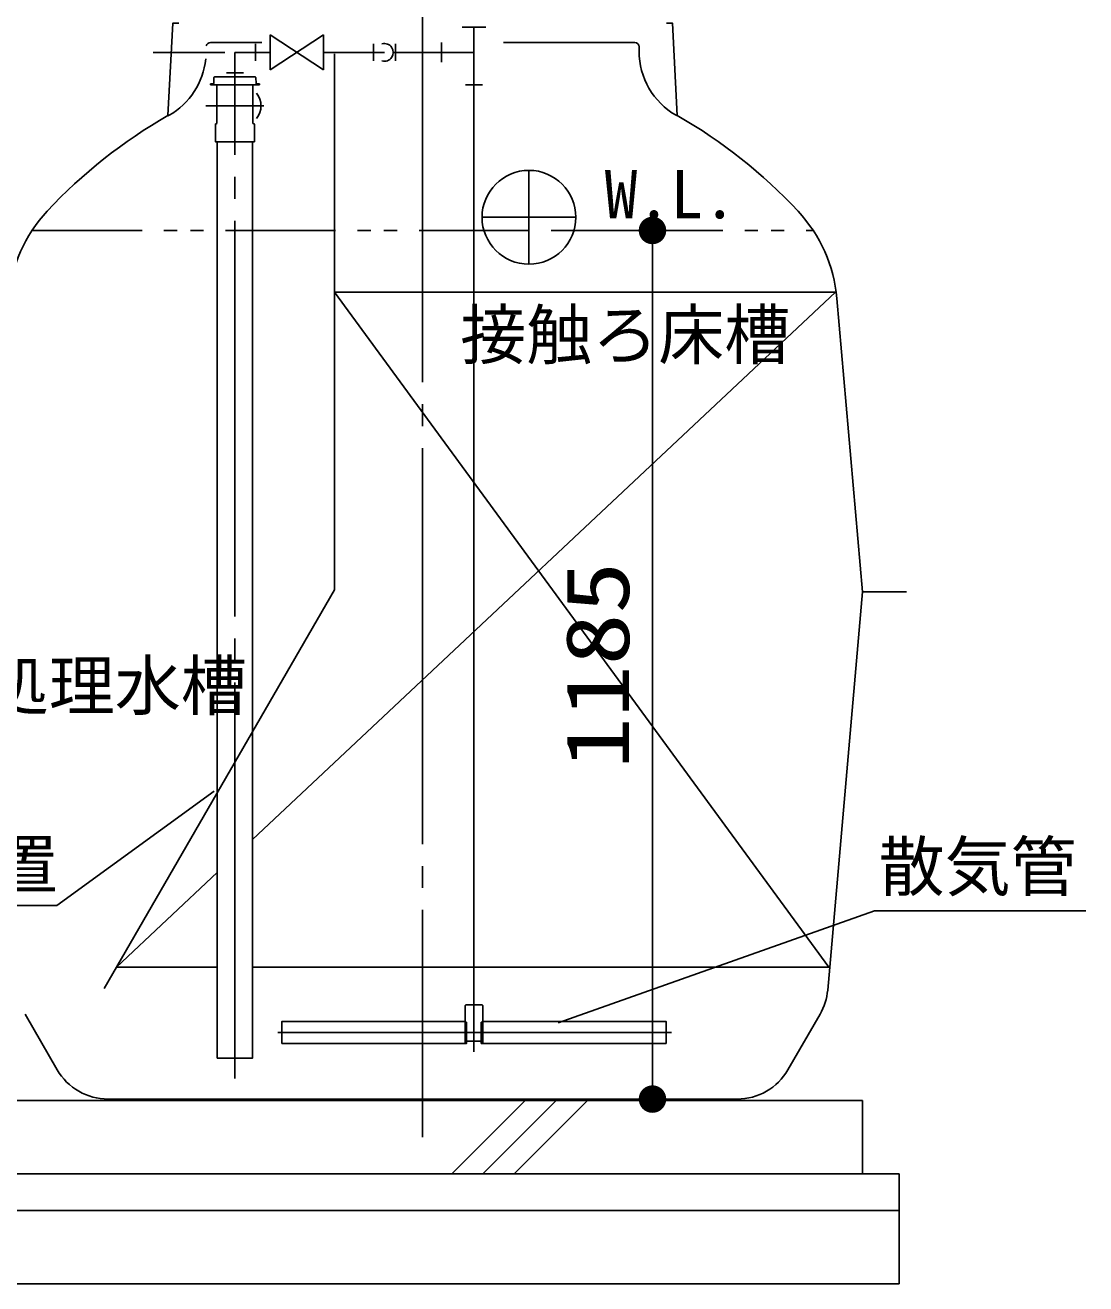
# Model space of a CAD drawing. Units: millimetres, scale not verified. Extents: x -8093 to 8093, y -5792 to 5792.
# Drawn here: x 16 to 1463, y -3129 to -1412 of the extents above; entities that cross this region are included whole.
import ezdxf
from ezdxf.enums import TextEntityAlignment as Align

# ---------------------------------------------------------------- set-up
doc = ezdxf.new("R2010")
doc.units = ezdxf.units.MM
doc.header["$LTSCALE"] = 30
doc.linetypes.add('DOUBLE_CHAIN1', pattern=[8.8, 5, -1, 0.6, -0.6, 0.6, -1])
doc.linetypes.add('LONG_CHAIN', pattern=[21, 18, -1, 1, -1])
for name, color, linetype, lineweight in [('0-1_00クル-フ-0躯体', 3, 'Continuous', 25), ('0-2_00クル-フ-1機器', 2, 'Continuous', 25), ('0-4_00クル-フ-6寸法', 132, 'Continuous', 25)]:
    doc.layers.add(name, color=color, linetype=linetype, lineweight=lineweight)
doc.styles.add('ＭＳ ゴシック', font='')
doc.styles.get('ＭＳ ゴシック').set_extended_font_data('MS Gothic')

msp = doc.modelspace()

# ---------------------------------------------------------------- linework, layer by layer
at = {"layer": '0-1_00クル-フ-0躯体', "linetype": 'LONG_CHAIN'}
for p, q in [((558.34, -1359.3), (558.34, -2929.3)), ((302.34, -2849.07), (302.34, -1482.73)), ((341.84, -1522.3), (262.84, -1522.3)), ((703.34, -1738.3), (703.34, -1610.3)), ((767.34, -1674.3), (639.34, -1674.3)), ((628.34, -2748.8), (628.34, -2812.61)), ((360.65, -2786.3), (897.88, -2786.3))]:
    msp.add_line(p, q, dxfattribs=at)
at = {"layer": '0-1_00クル-フ-0躯体'}
for p, q in [((612.21, -1415.11), (644.46, -1415.11)), ((628.34, -1415.11), (628.34, -2748.8)), ((269.02, -1436), (339.13, -1436)), ((330.32, -1437.66), (330.32, -1460.94)), ((350.61, -1473.29), (350.61, -1425.31)), ((423.07, -1425.31), (350.61, -1473.29)), ((423.07, -1473.29), (350.61, -1425.31)), ((423.07, -1473.29), (423.07, -1425.31)), ((491.54, -1460.79), (491.54, -1437.81)), ((521.13, -1460.79), (521.13, -1437.81)), ((583.92, -1435.81), (583.92, -1462.79)), ((583.92, -1435.81), (583.92, -1462.79)), ((583.92, -1437.66), (583.92, -1460.94)), ((668.74, -1436), (847.65, -1436)), ((853.64, -1447.79), (853.64, -1441.74)), ((190.91, -1449.3), (288.37, -1449.3)), ((302.34, -1482.73), (302.34, -1449.3)), ((302.34, -1449.3), (350.61, -1449.3)), ((386.84, -1449.3), (387.04, -1449.3)), ((386.84, -1449.3), (387.04, -1449.3)), ((386.84, -1449.3), (387.04, -1449.3)), ((386.84, -1449.3), (387.04, -1449.3)), ((423.07, -1449.3), (506.34, -1449.3)), ((438.34, -1451.4), (438.34, -2182.36)), ((518.33, -1449.3), (628.34, -1449.3)), ((438.34, -1909.21), (438.34, -1468.3)), ((268.83, -1492.23), (272.86, -1492.23)), ((268.83, -1493.73), (268.83, -1492.23)), ((335.84, -1493.73), (268.83, -1493.73)), ((273.78, -1483.68), (273.36, -1491.76)), ((274.78, -1482.73), (302.34, -1482.73)), ((277.84, -1493.73), (277.84, -1545.73)), ((313.98, -1477.28), (290.69, -1477.28)), ((329.89, -1482.73), (302.34, -1482.73)), ((326.84, -1493.73), (326.84, -1545.73)), ((330.89, -1483.68), (331.31, -1491.76)), ((335.84, -1492.23), (331.81, -1492.23)), ((335.84, -1493.73), (335.84, -1492.23)), ((616.69, -1493.72), (639.98, -1493.72)), ((276.69, -1546.73), (276.84, -1546.73)), ((327.99, -1546.73), (327.84, -1546.73)), ((328.99, -1571.23), (328.99, -1547.73)), ((328.99, -1571.23), (302.34, -1571.23)), ((438.34, -1679.3), (438.34, -1717.8)), ((326.34, -2523.22), (1121.38, -1776.3)), ((1121.38, -1776.3), (438.34, -1776.3)), ((438.34, -1776.3), (1112.54, -2697.3)), ((1158.34, -2185.3), (1123.31, -1784.93)), ((438.34, -2182.36), (124.1, -2726.62)), ((1158.34, -2185.3), (1110.81, -2728.55)), ((1158.34, -2185.3), (1218.34, -2185.3)), ((141.03, -2697.3), (278.34, -2568.31)), ((59.55, -2613.26), (51.55, -2613.26)), ((141.03, -2697.3), (278.34, -2697.3)), ((326.34, -2697.3), (1112.54, -2697.3)), ((1010.27, -2697.3), (1105.12, -2697.3)), ((60, -2837.3), (16.28, -2761.58)), ((617.34, -2748.8), (616.34, -2749.8)), ((639.34, -2748.8), (617.34, -2748.8)), ((639.34, -2748.8), (640.34, -2749.8)), ((1056.68, -2837.3), (1100.39, -2761.58)), ((618.34, -2798.8), (618.34, -2772.41)), ((638.34, -2798.8), (638.34, -2772.41)), ((987.35, -2877.3), (129.23, -2877.3)), ((129.28, -2877.3), (158.34, -2877.3)), ((958.34, -2877.3), (987.39, -2877.3))]:
    msp.add_line(p, q, dxfattribs=at)
at = {"layer": '0-1_00クル-フ-0躯体', "linetype": 'DOUBLE_CHAIN1'}
msp.add_line((25.61, -1692.3), (1091.06, -1692.3), dxfattribs=at)
at = {"layer": '0-1_00クル-フ-0躯体', "color": 4}
for p, q in [((273.94, -2457.08), (59.55, -2613.26)), ((51.55, -2613.26), (-575.21, -2613.26)), ((1182.85, -2620.53), (1462.88, -2620.53))]:
    msp.add_line(p, q, dxfattribs=at)
at = {"layer": '0-1_00クル-フ-0躯体'}
for points in [[(211.06, -1535.52), (217.68, -1409.3), (225.92, -1409.3)], [(905.61, -1535.52), (899, -1409.3), (890.75, -1409.3)], [(302.34, -1571.23), (275.69, -1571.23), (275.69, -1547.73)], [(326.34, -1571.23), (326.34, -2821.23), (278.34, -2821.23), (278.34, -1571.23)], [(616.34, -2749.8), (616.34, -2801.3), (618.34, -2801.3), (618.34, -2798.3), (638.34, -2798.3)], [(640.34, -2749.8), (640.34, -2801.3), (638.34, -2801.3), (638.34, -2798.3)]]:
    msp.add_lwpolyline(points, dxfattribs=at)
at = {"layer": '0-1_00クル-フ-0躯体', "color": 4}
msp.add_lwpolyline([(743.04, -2773.47), (1174.85, -2620.53), (1182.85, -2620.53)], dxfattribs=at)
at = {"layer": '0-1_00クル-フ-0躯体'}
for points in [[(616.34, -2771.3), (366.34, -2771.3), (366.34, -2801.3), (616.34, -2801.3)], [(640.34, -2771.3), (890.34, -2771.3), (890.34, -2801.3), (640.34, -2801.3)]]:
    msp.add_lwpolyline(points, close=True, dxfattribs=at)
msp.add_circle((703.34, -1674.3), 64, dxfattribs=at)
for centre, radius, start, end in [((269.02, -1442), 6, 90, 163.54078), ((506.34, -1449.3), 11.99, 253.40184, 106.59816), ((847.65, -1442), 6, 0.59909, 90), ((163.03, -1448.25), 100, 299.62899, 354.23307), ((953.65, -1448.25), 100, 179.738, 240.37041), ((272.86, -1491.73), 0.5, 270, 357), ((274.78, -1483.73), 1, 90, 177), ((329.89, -1483.73), 1, 3, 90), ((331.81, -1491.73), 0.5, 183, 270), ((310.34, -1522.3), 27.5, 321.42735, 38.57265), ((558.34, -2143.3), 700, 119.74283, 137.00948), ((558.34, -2143.3), 699.6, 119.62808, 119.7639), ((558.34, -2143.3), 699.6, 60.23845, 60.37192), ((558.34, -2143.3), 700, 42.99052, 60.25717), ((276.69, -1547.73), 1, 90, 180), ((276.84, -1545.73), 1, 270, 360), ((327.84, -1545.73), 1, 180, 270), ((327.99, -1547.73), 1, 0, 90), ((192.6, -1802.36), 200, 137.00948, 175), ((924.07, -1802.36), 200, 5, 42.99052), ((1031.11, -2721.58), 80, 330, 355), ((617.92, -2770.41), 1.81, 209.466, 260.08895), ((619.4, -2767.34), 5.17, 249.70712, 258.16383), ((635.88, -2762.49), 10.22, 283.92455, 288.2045), ((638.76, -2770.41), 1.81, 279.91105, 330.534), ((129.28, -2797.3), 80, 210, 270), ((987.39, -2797.3), 80, 270, 330)]:
    msp.add_arc(centre, radius, start, end, dxfattribs=at)
at = {"layer": '0-2_00クル-フ-1機器'}
for p, q in [((-41.66, -2879.3), (1158.34, -2879.3)), ((598.2, -2979.3), (698.2, -2879.3)), ((640.62, -2979.3), (740.62, -2879.3)), ((683.05, -2979.3), (783.05, -2879.3)), ((1158.34, -2879.3), (1158.34, -2979.3)), ((-91.66, -2979.3), (1208.34, -2979.3)), ((1208.34, -2979.3), (1208.34, -3079.3)), ((-91.66, -3029.3), (1208.34, -3029.3)), ((1208.34, -3029.3), (1208.34, -3129.3))]:
    msp.add_line(p, q, dxfattribs=at)
msp.add_lwpolyline([(-91.66, -3029.3), (-91.66, -3129.3), (1208.34, -3129.3)], dxfattribs=at)
at = {"layer": '0-4_00クル-フ-6寸法', "color": 4}
for p, q in [((751.84, -1692.3), (871.84, -1692.3)), ((871.84, -2877.3), (871.84, -1692.3)), ((751.84, -2877.3), (871.84, -2877.3))]:
    msp.add_line(p, q, dxfattribs=at)
at = {"layer": '0-4_00クル-フ-6寸法'}
for points in [[(871.84, -1692.3), (854.87, -1684.32), (856.01, -1682.25)], [(871.84, -1692.3), (856.01, -1682.25), (857.39, -1680.35)], [(871.84, -1692.3), (857.39, -1680.35), (859, -1678.63)], [(871.84, -1692.3), (859, -1678.63), (860.82, -1677.13)], [(871.84, -1692.3), (860.82, -1677.13), (862.81, -1675.87)], [(871.84, -1692.3), (862.81, -1675.87), (864.94, -1674.87)], [(871.84, -1692.3), (864.94, -1674.87), (867.18, -1674.14)], [(871.84, -1692.3), (867.18, -1674.14), (869.49, -1673.7)], [(871.84, -1692.3), (869.49, -1673.7), (871.84, -1673.55)], [(871.84, -1692.3), (871.84, -1673.55), (874.19, -1673.7)], [(871.84, -1692.3), (874.19, -1673.7), (876.5, -1674.14)], [(871.84, -1692.3), (876.5, -1674.14), (878.74, -1674.87)], [(871.84, -1692.3), (878.74, -1674.87), (880.87, -1675.87)], [(871.84, -1692.3), (880.87, -1675.87), (882.86, -1677.13)], [(871.84, -1692.3), (882.86, -1677.13), (884.67, -1678.63)], [(871.84, -1692.3), (884.67, -1678.63), (886.29, -1680.35)], [(871.84, -1692.3), (886.29, -1680.35), (887.67, -1682.25)], [(871.84, -1692.3), (887.67, -1682.25), (888.8, -1684.32)], [(871.84, -1692.3), (853.13, -1691.12), (853.42, -1688.79)], [(871.84, -1692.3), (853.13, -1693.48), (853.13, -1691.12)], [(871.84, -1692.3), (853.42, -1695.81), (853.13, -1693.48)], [(871.84, -1692.3), (853.42, -1688.79), (854.01, -1686.51)], [(871.84, -1692.3), (854.01, -1698.09), (853.42, -1695.81)], [(871.84, -1692.3), (854.01, -1686.51), (854.87, -1684.32)], [(871.84, -1692.3), (854.87, -1700.28), (854.01, -1698.09)], [(871.84, -1692.3), (856.01, -1702.35), (854.87, -1700.28)], [(871.84, -1692.3), (857.39, -1704.25), (856.01, -1702.35)], [(871.84, -1692.3), (859, -1705.97), (857.39, -1704.25)], [(871.84, -1692.3), (860.82, -1707.47), (859, -1705.97)], [(871.84, -1692.3), (862.81, -1708.73), (860.82, -1707.47)], [(871.84, -1692.3), (864.94, -1709.73), (862.81, -1708.73)], [(871.84, -1692.3), (867.18, -1710.46), (864.94, -1709.73)], [(871.84, -1692.3), (869.49, -1710.9), (867.18, -1710.46)], [(871.84, -1692.3), (871.84, -1711.05), (869.49, -1710.9)], [(871.84, -1692.3), (888.8, -1684.32), (889.67, -1686.51)], [(871.84, -1692.3), (889.67, -1686.51), (890.26, -1688.79)], [(871.84, -1692.3), (890.26, -1688.79), (890.55, -1691.12)], [(871.84, -1692.3), (890.55, -1691.12), (890.55, -1693.48)], [(871.84, -1692.3), (874.19, -1710.9), (871.84, -1711.05)], [(871.84, -1692.3), (876.5, -1710.46), (874.19, -1710.9)], [(871.84, -1692.3), (878.74, -1709.73), (876.5, -1710.46)], [(871.84, -1692.3), (880.87, -1708.73), (878.74, -1709.73)], [(871.84, -1692.3), (882.86, -1707.47), (880.87, -1708.73)], [(871.84, -1692.3), (884.67, -1705.97), (882.86, -1707.47)], [(871.84, -1692.3), (886.29, -1704.25), (884.67, -1705.97)], [(871.84, -1692.3), (887.67, -1702.35), (886.29, -1704.25)], [(871.84, -1692.3), (888.8, -1700.28), (887.67, -1702.35)], [(871.84, -1692.3), (889.67, -1698.09), (888.8, -1700.28)], [(871.84, -1692.3), (890.26, -1695.81), (889.67, -1698.09)], [(871.84, -1692.3), (890.55, -1693.48), (890.26, -1695.81)], [(871.84, -2877.3), (854.87, -2869.32), (856.01, -2867.26)], [(871.84, -2877.3), (856.01, -2867.26), (857.39, -2865.35)], [(871.84, -2877.3), (857.39, -2865.35), (859, -2863.64)], [(871.84, -2877.3), (859, -2863.64), (860.82, -2862.13)], [(871.84, -2877.3), (860.82, -2862.13), (862.81, -2860.87)], [(871.84, -2877.3), (862.81, -2860.87), (864.94, -2859.87)], [(871.84, -2877.3), (864.94, -2859.87), (867.18, -2859.14)], [(871.84, -2877.3), (867.18, -2859.14), (869.49, -2858.7)], [(871.84, -2877.3), (869.49, -2858.7), (871.84, -2858.55)], [(871.84, -2877.3), (871.84, -2858.55), (874.19, -2858.7)], [(871.84, -2877.3), (874.19, -2858.7), (876.5, -2859.14)], [(871.84, -2877.3), (876.5, -2859.14), (878.74, -2859.87)], [(871.84, -2877.3), (878.74, -2859.87), (880.87, -2860.87)], [(871.84, -2877.3), (880.87, -2860.87), (882.86, -2862.13)], [(871.84, -2877.3), (882.86, -2862.13), (884.67, -2863.64)], [(871.84, -2877.3), (884.67, -2863.64), (886.29, -2865.35)], [(871.84, -2877.3), (886.29, -2865.35), (887.67, -2867.26)], [(871.84, -2877.3), (887.67, -2867.26), (888.8, -2869.32)], [(871.84, -2877.3), (853.13, -2876.13), (853.42, -2873.79)], [(871.84, -2877.3), (853.13, -2878.48), (853.13, -2876.13)], [(871.84, -2877.3), (853.42, -2880.82), (853.13, -2878.48)], [(871.84, -2877.3), (853.42, -2873.79), (854.01, -2871.51)], [(871.84, -2877.3), (854.01, -2883.1), (853.42, -2880.82)], [(871.84, -2877.3), (854.01, -2871.51), (854.87, -2869.32)], [(871.84, -2877.3), (854.87, -2885.29), (854.01, -2883.1)], [(871.84, -2877.3), (856.01, -2887.35), (854.87, -2885.29)], [(871.84, -2877.3), (857.39, -2889.26), (856.01, -2887.35)], [(871.84, -2877.3), (859, -2890.97), (857.39, -2889.26)], [(871.84, -2877.3), (860.82, -2892.47), (859, -2890.97)], [(871.84, -2877.3), (862.81, -2893.73), (860.82, -2892.47)], [(871.84, -2877.3), (864.94, -2894.74), (862.81, -2893.73)], [(871.84, -2877.3), (867.18, -2895.46), (864.94, -2894.74)], [(871.84, -2877.3), (869.49, -2895.91), (867.18, -2895.46)], [(871.84, -2877.3), (871.84, -2896.05), (869.49, -2895.91)], [(871.84, -2877.3), (888.8, -2869.32), (889.67, -2871.51)], [(871.84, -2877.3), (889.67, -2871.51), (890.26, -2873.79)], [(871.84, -2877.3), (890.26, -2873.79), (890.55, -2876.13)], [(871.84, -2877.3), (890.55, -2876.13), (890.55, -2878.48)], [(871.84, -2877.3), (874.19, -2895.91), (871.84, -2896.05)], [(871.84, -2877.3), (876.5, -2895.46), (874.19, -2895.91)], [(871.84, -2877.3), (878.74, -2894.74), (876.5, -2895.46)], [(871.84, -2877.3), (880.87, -2893.73), (878.74, -2894.74)], [(871.84, -2877.3), (882.86, -2892.47), (880.87, -2893.73)], [(871.84, -2877.3), (884.67, -2890.97), (882.86, -2892.47)], [(871.84, -2877.3), (886.29, -2889.26), (884.67, -2890.97)], [(871.84, -2877.3), (887.67, -2887.35), (886.29, -2889.26)], [(871.84, -2877.3), (888.8, -2885.29), (887.67, -2887.35)], [(871.84, -2877.3), (889.67, -2883.1), (888.8, -2885.29)], [(871.84, -2877.3), (890.26, -2880.82), (889.67, -2883.1)], [(871.84, -2877.3), (890.55, -2878.48), (890.26, -2880.82)]]:
    msp.add_solid(points, dxfattribs=at)

# ---------------------------------------------------------------- texts
at = {"layer": '0-1_00クル-フ-0躯体', "color": 4, "style": 'ＭＳ ゴシック'}
for s, p in [('W.L.', (806.52, -1695.52)), ('接触ろ床槽', (609.76, -1887.27)), ('処理水槽', (-41.5, -2365.91)), ('循環水移送装置', (-569.47, -2610.03)), ('散気管', (1180.33, -2612.7))]:
    msp.add_text(s, height=65.98, dxfattribs=at).set_placement(p, align=Align.BOTTOM_LEFT)
at = {"layer": '0-4_00クル-フ-6寸法', "color": 3, "style": 'ＭＳ ゴシック', "width": 1.2}
msp.add_text('1185', height=86.66, rotation=90, dxfattribs=at).set_placement((865.99, -2427.09), align=Align.BOTTOM_LEFT)

doc.saveas('drawing.dxf')
